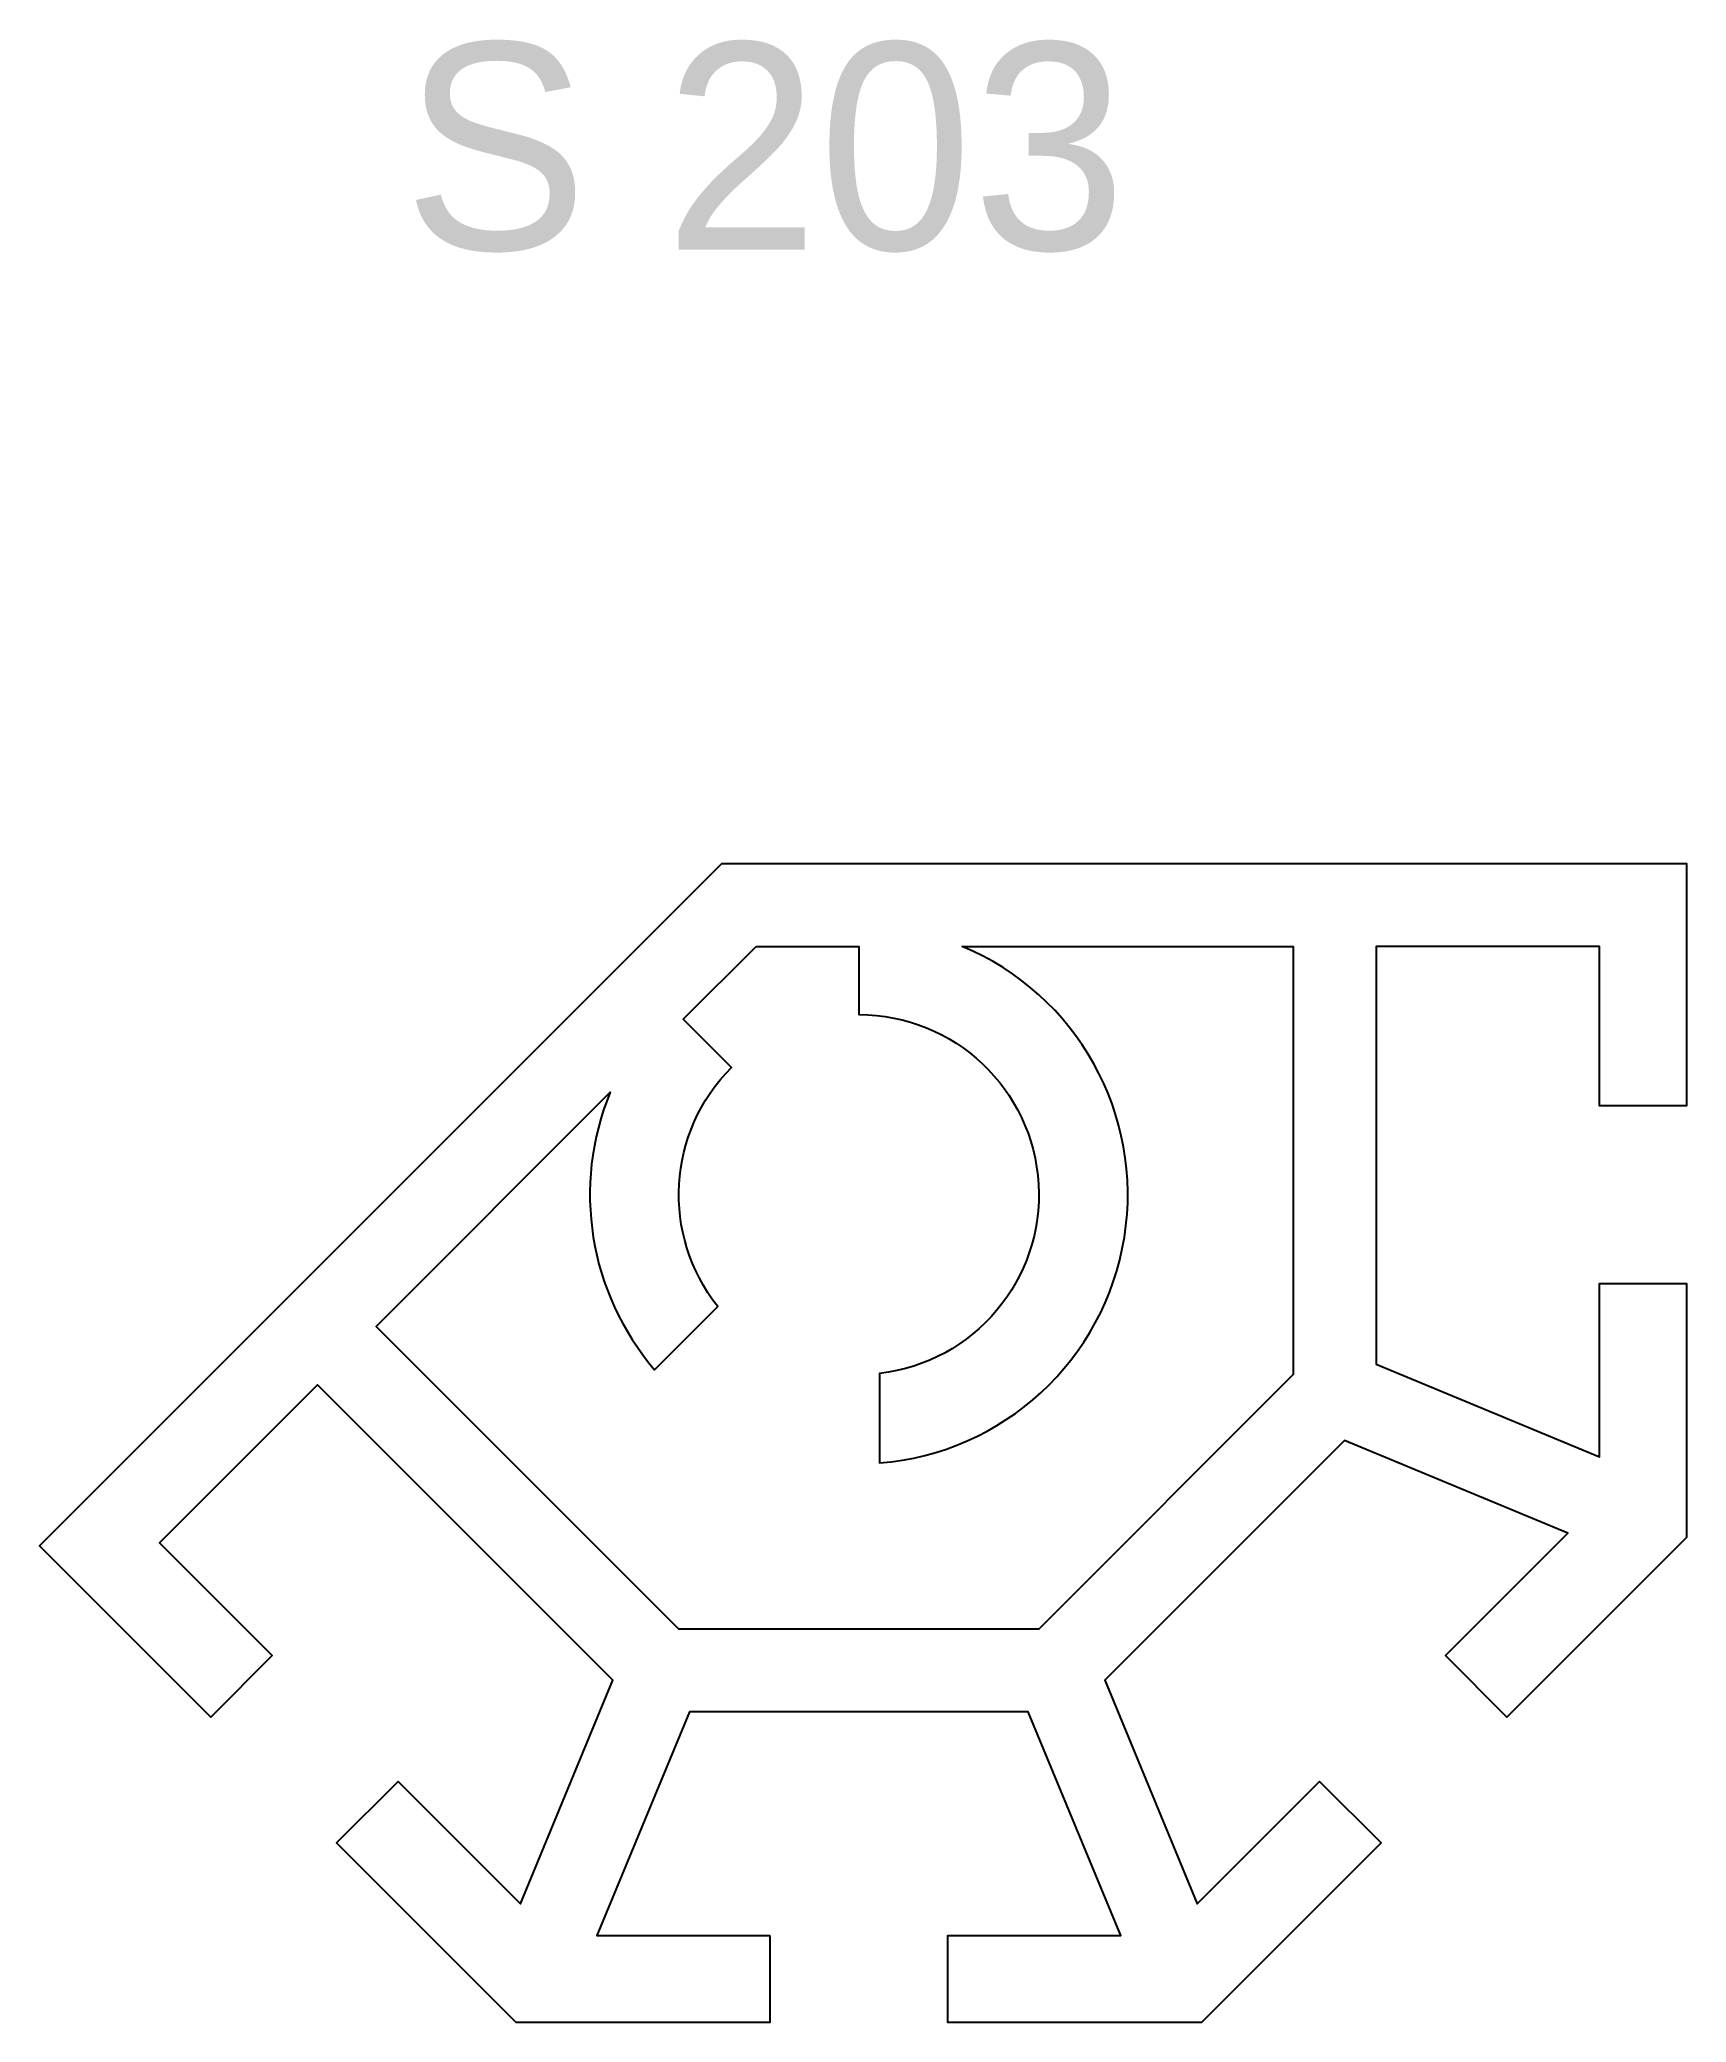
# Model space of a CAD drawing. Header units: millimetres. Extents: x -19.8 to 20, y -20 to 27.9.
import ezdxf

# ---------------------------------------------------------------- set-up
doc = ezdxf.new("R2010")
doc.units = ezdxf.units.MM
doc.header["$LTSCALE"] = 0.0125
doc.layers.add('Profil', color=7, linetype='Continuous')
doc.layers.add('Text_erfasst', color=3, linetype='Continuous')
doc.styles.add('gs25', font='gsimplex.shx', dxfattribs={"height": 25})

msp = doc.modelspace()

# ---------------------------------------------------------------- linework, layer by layer
at = {"layer": 'Profil'}
msp.add_lwpolyline([(-2.15, -17.9), (-2.15, -20), (-8.284, -20), (-12.622, -15.662), (-11.137, -14.177), (-8.18, -17.135), (-5.943, -11.735), (-13.081, -4.596), (-16.9, -8.415), (-14.177, -11.137), (-15.662, -12.622), (-19.799, -8.485), (-3.314, 8), (20, 8), (20, 2.15), (17.9, 2.15), (17.9, 6), (12.5, 6), (12.5, -4.095), (17.9, -6.332), (17.9, -2.15), (20, -2.15), (20, -8.284), (15.662, -12.622), (14.177, -11.137), (17.135, -8.18), (11.735, -5.943), (5.943, -11.735), (8.18, -17.135), (11.137, -14.177), (12.622, -15.662), (8.284, -20), (2.15, -20), (2.15, -17.9), (6.332, -17.9), (4.095, -12.5), (-4.095, -12.5), (-6.332, -17.9)], close=True, dxfattribs=at)
msp.add_lwpolyline([(-2.485, 6), (0, 6), (0, 4.35, -0.943999), (0.5, -4.321), (0.5, -6.481, 0.788113), (2.5, 6), (10.5, 6), (10.5, -4.349), (4.349, -10.5), (-4.349, -10.5), (-11.667, -3.182), (-6.01, 2.475, 0.28188), (-4.936, -4.229), (-3.409, -2.702, -0.380862), (-3.076, 3.076), (-4.243, 4.243)], format="xyb", close=True, dxfattribs=at)

# ---------------------------------------------------------------- texts
at = {"layer": 'Text_erfasst', "style": 'gs25'}
msp.add_text('S 203', height=5, dxfattribs=at).set_placement((-11.009, 22.835))

doc.saveas('drawing.dxf')
